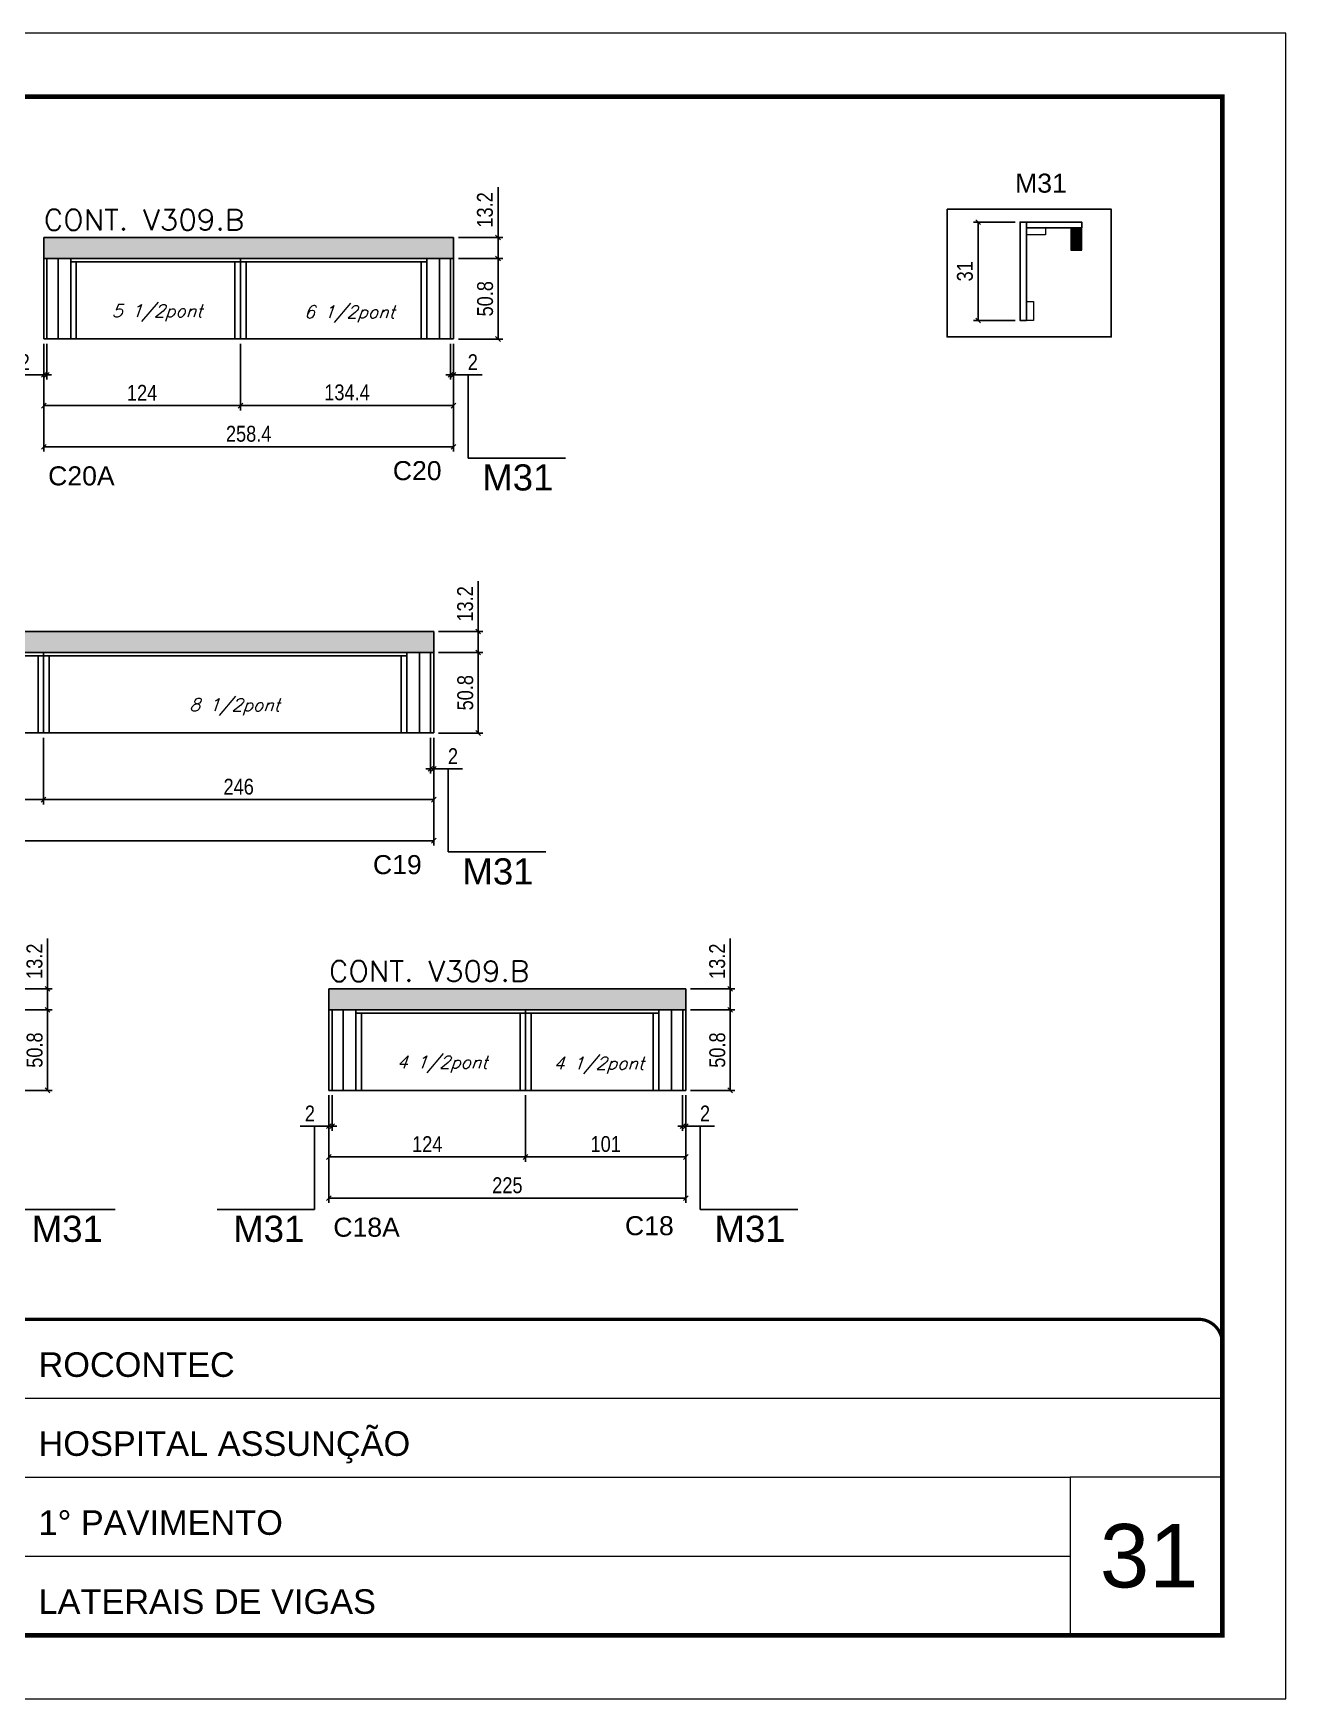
# Model space of a CAD drawing. Extents: x 137137 to 143418, y 10464 to 34486.
# Drawn here: x 141030 to 141819, y 25396 to 26446 of the extents above; entities that cross this region are included whole.
import ezdxf

# ---------------------------------------------------------------- set-up
doc = ezdxf.new("R2010")
doc.units = 0
doc.linetypes.add('CONTINUO', pattern=[0])
doc.linetypes.add('DASHED', pattern=[0.75, 0.5, -0.25])
for name, color, linetype in [('5', 5, 'Continuous'), ('COTA', 241, 'Continuous'), ('NOMENCLATURA', 7, 'Continuous'), ('Painéis', 200, 'Continuous'), ('SARR_2.2x7', 40, 'Continuous'), ('SARR_3.5x7', 81, 'Continuous'), ('texto', 7, 'Continuous')]:
    doc.layers.add(name, color=color, linetype=linetype)
for name, color, linetype, lineweight in [('CARIMBO', 255, 'Continuous', 9), ('Folhas', 255, 'Continuous', 9), ('Madeira', 126, 'Continuous', 18), ('Sarr 2.2x7', 40, 'Continuous', 9), ('SARRAFO DE PRESSAO', 251, 'DASHED', 9), ('Texto Seção', 7, 'Continuous', 15)]:
    doc.layers.add(name, color=color, linetype=linetype, lineweight=lineweight)
doc.styles.add('ARIAL', font='arial.ttf')
doc.styles.add('COTA TECNICA', font='techl___.ttf', dxfattribs={"height": 10})
doc.styles.add('REGUA-120', font='ROMANS.shx', dxfattribs={"height": 15})
doc.styles.add('Romans', font='romans.shx')
doc.styles.get("Standard").update_dxf_attribs({"font": 'arial.ttf'})
doc.dimstyles.new('PAINEL', dxfattribs={"dimtxt": 10, "dimasz": 3, "dimexe": 3, "dimexo": 3, "dimgap": 3, "dimtad": 1, "dimdec": 1, "dimzin": 12, "dimdsep": 46, "dimtxsty": 'COTA TECNICA', "dimblk1": 'OBLIQUE', "dimblk2": 'OBLIQUE', "dimsah": 1, "dimcen": 0.9, "dimclrd": 4, "dimclre": 4, "dimclrt": 240, "dimadec": 1, "dimazin": 3, "dimtfac": 1, "dimtdec": 1, "dimtmove": 0, "dimatfit": 3, "dimfxl": 1, "dimtolj": 1, "dimtzin": 12, "dimarcsym": 0})

# ---------------------------------------------------------------- blocks, each defined once
blk = doc.blocks.new('9999999999')
at = {"color": 30, "linetype": 'CONTINUO'}
for p, q in [((98564.6, 34379.6), (99584, 34379.6)), ((98564.6, 34329.8), (99488, 34329.8)), ((99584, 34329.8), (99488, 34329.8)), ((99488, 34329.8), (99488, 34230.2)), ((98564.6, 34280), (99488, 34280))]:
    blk.add_line(p, q, dxfattribs=at)
at = {"color": 30, "linetype": 'CONTINUO', "const_width": 2}
blk.add_lwpolyline([(99584, 34230.2), (99584, 34414.4, 0.414214), (99569, 34429.4), (98229, 34429.4, 0.414214), (98214, 34414.4), (98214, 34245.2, 0.414214), (98229, 34230.2), (99584, 34230.2)], format="xyb", dxfattribs=at)
at = {"layer": 'Folhas'}
blk.add_lwpolyline([(98139, 34190.2), (99624, 34190.2), (99624, 35240.2), (98139, 35240.2)], close=True, dxfattribs=at)
at = {"layer": 'Folhas', "color": 30, "const_width": 3}
blk.add_lwpolyline([(98214, 34230.2), (99584, 34230.2), (99584, 35200.2), (98214, 35200.2)], close=True, dxfattribs=at)
at = {"color": 7, "linetype": 'Continuous', "ltscale": 5, "style": 'ARIAL'}
for s, height, p in [('ROCONTEC', 15.48, (98837.7, 34393.1)), ('HOSPITAL ASSUNÇÃO', 15.483, (98837.7, 34343.3)), ('1° PAVIMENTO', 15.483, (98837.7, 34293.5)), ('LATERAIS DE VIGAS', 15.483, (98837.7, 34243.7))]:
    blk.add_text(s, height=height, dxfattribs=at).set_placement(p)
blk = doc.blocks.new('_Oblique')
at = {"color": 0, "linetype": 'ByBlock', "lineweight": -2}
blk.add_line((-0.5, -0.5), (0.5, 0.5), dxfattribs=at)
blk = doc.blocks.new('*D1269')
at = {"layer": 'COTA', "color": 4, "lineweight": -2, "ltscale": 25, "transparency": 16777216}
for p, q in [((141036.3, 26250), (141036.3, 26182.1)), ((141294.7, 26250), (141294.7, 26182.1)), ((141294.7, 26185.1), (141036.3, 26185.1))]:
    blk.add_line(p, q, dxfattribs=at)
at = {"layer": 'Defpoints', "color": 0, "ltscale": 25, "transparency": 16777216}
for p in [(141036.3, 26253), (141294.7, 26253), (141036.3, 26185.1)]:
    blk.add_point(p, dxfattribs=at)
at = {"layer": 'COTA', "color": 4, "lineweight": -2, "ltscale": 25, "transparency": 16777216, "xscale": 3, "yscale": 3, "zscale": 3, "rotation": 180}
blk.add_blockref('_Oblique', (141036.3, 26185.1), dxfattribs=at)
at = {"layer": 'COTA', "color": 4, "lineweight": -2, "ltscale": 25, "transparency": 16777216, "xscale": 3, "yscale": 3, "zscale": 3}
blk.add_blockref('_Oblique', (141294.7, 26185.1), dxfattribs=at)
at = {"layer": 'COTA', "color": 240, "ltscale": 25, "transparency": 16777216, "insert": (141165.5, 26193.2), "char_height": 10, "attachment_point": 5, "style": 'COTA TECNICA'}
blk.add_mtext('\\A1;258.4', dxfattribs=at)
blk = doc.blocks.new('*D1270')
at = {"layer": 'COTA', "color": 4, "lineweight": -2, "ltscale": 25, "transparency": 16777216}
for p, q in [((141036.3, 26250), (141036.3, 26208)), ((141160.3, 26250), (141160.3, 26208)), ((141036.3, 26211), (141160.3, 26211))]:
    blk.add_line(p, q, dxfattribs=at)
at = {"layer": 'Defpoints', "color": 0, "ltscale": 25, "transparency": 16777216}
for p in [(141036.3, 26253), (141160.3, 26253), (141160.3, 26211)]:
    blk.add_point(p, dxfattribs=at)
at = {"layer": 'COTA', "color": 4, "lineweight": -2, "ltscale": 25, "transparency": 16777216, "xscale": 3, "yscale": 3, "zscale": 3, "rotation": 180}
blk.add_blockref('_Oblique', (141036.3, 26211), dxfattribs=at)
at = {"layer": 'COTA', "color": 4, "lineweight": -2, "ltscale": 25, "transparency": 16777216, "xscale": 3, "yscale": 3, "zscale": 3}
blk.add_blockref('_Oblique', (141160.3, 26211), dxfattribs=at)
at = {"layer": 'COTA', "color": 240, "ltscale": 25, "transparency": 16777216, "insert": (141098.3, 26219.1), "char_height": 10, "attachment_point": 5, "style": 'COTA TECNICA'}
blk.add_mtext('\\A1;124', dxfattribs=at)
blk = doc.blocks.new('*D1228')
at = {"layer": 'COTA', "color": 4, "lineweight": -2, "ltscale": 25, "transparency": 16777216}
for p, q in [((141160.3, 26250), (141160.3, 26208)), ((141294.7, 26250), (141294.7, 26208)), ((141160.3, 26211), (141294.7, 26211))]:
    blk.add_line(p, q, dxfattribs=at)
at = {"layer": 'Defpoints', "color": 0, "ltscale": 25, "transparency": 16777216}
for p in [(141160.3, 26253), (141294.7, 26253), (141294.7, 26211)]:
    blk.add_point(p, dxfattribs=at)
at = {"layer": 'COTA', "color": 4, "lineweight": -2, "ltscale": 25, "transparency": 16777216, "xscale": 3, "yscale": 3, "zscale": 3, "rotation": 180}
blk.add_blockref('_Oblique', (141160.3, 26211), dxfattribs=at)
at = {"layer": 'COTA', "color": 4, "lineweight": -2, "ltscale": 25, "transparency": 16777216, "xscale": 3, "yscale": 3, "zscale": 3}
blk.add_blockref('_Oblique', (141294.7, 26211), dxfattribs=at)
at = {"layer": 'COTA', "color": 240, "ltscale": 25, "transparency": 16777216, "insert": (141227.5, 26219.3), "char_height": 10, "attachment_point": 5, "style": 'COTA TECNICA'}
blk.add_mtext('\\A1;134.4', dxfattribs=at)
blk = doc.blocks.new('*D1271')
at = {"layer": 'COTA', "color": 4, "lineweight": -2, "ltscale": 25, "transparency": 16777216}
for p, q in [((141297.7, 26303.8), (141325.7, 26303.8)), ((141322.7, 26303.8), (141322.7, 26253)), ((141297.7, 26253), (141325.7, 26253))]:
    blk.add_line(p, q, dxfattribs=at)
at = {"layer": 'Defpoints', "color": 0, "ltscale": 25, "transparency": 16777216}
for p in [(141294.7, 26303.8), (141294.7, 26253), (141322.7, 26253)]:
    blk.add_point(p, dxfattribs=at)
at = {"layer": 'COTA', "color": 4, "lineweight": -2, "ltscale": 25, "transparency": 16777216, "xscale": 3, "yscale": 3, "zscale": 3}
for p, rotation in [((141322.7, 26303.8), 90), ((141322.7, 26253), 270)]:
    blk.add_blockref('_Oblique', p, dxfattribs=dict(at, rotation=rotation))
at = {"layer": 'COTA', "color": 240, "ltscale": 25, "transparency": 16777216, "insert": (141314.6, 26278.4), "char_height": 10, "attachment_point": 5, "rotation": 90, "style": 'COTA TECNICA'}
blk.add_mtext('\\A1;50.8', dxfattribs=at)
blk = doc.blocks.new('*D1272')
at = {"layer": 'COTA', "color": 4, "lineweight": -2, "ltscale": 25, "transparency": 16777216}
for p, q in [((141322.7, 26317), (141322.7, 26348.8)), ((141297.7, 26317), (141325.7, 26317)), ((141322.7, 26303.8), (141322.7, 26317)), ((141297.7, 26303.8), (141325.7, 26303.8))]:
    blk.add_line(p, q, dxfattribs=at)
at = {"layer": 'Defpoints', "color": 0, "ltscale": 25, "transparency": 16777216}
for p in [(141294.7, 26317), (141322.7, 26317), (141294.7, 26303.8)]:
    blk.add_point(p, dxfattribs=at)
at = {"layer": 'COTA', "color": 4, "lineweight": -2, "ltscale": 25, "transparency": 16777216, "xscale": 3, "yscale": 3, "zscale": 3}
for p, rotation in [((141322.7, 26317), 90), ((141322.7, 26303.8), 270)]:
    blk.add_blockref('_Oblique', p, dxfattribs=dict(at, rotation=rotation))
at = {"layer": 'COTA', "color": 240, "ltscale": 25, "transparency": 16777216, "insert": (141314.5, 26334.4), "char_height": 10, "attachment_point": 5, "rotation": 90, "style": 'COTA TECNICA'}
blk.add_mtext('\\A1;13.2', dxfattribs=at)
blk = doc.blocks.new('*D1273')
at = {"layer": 'COTA', "color": 4, "lineweight": -2, "ltscale": 25, "transparency": 16777216}
for p, q in [((141292.7, 26250), (141292.7, 26227.4)), ((141294.7, 26250), (141294.7, 26227.4)), ((141292.7, 26230.4), (141289.7, 26230.4)), ((141292.7, 26230.4), (141294.7, 26230.4)), ((141294.7, 26230.4), (141312.8, 26230.4))]:
    blk.add_line(p, q, dxfattribs=at)
at = {"layer": 'Defpoints', "color": 0, "ltscale": 25, "transparency": 16777216}
for p in [(141292.7, 26253), (141294.7, 26253), (141294.7, 26230.4)]:
    blk.add_point(p, dxfattribs=at)
at = {"layer": 'COTA', "color": 4, "lineweight": -2, "ltscale": 25, "transparency": 16777216, "xscale": 3, "yscale": 3, "zscale": 3}
blk.add_blockref('_Oblique', (141292.7, 26230.4), dxfattribs=at)
at = {"layer": 'COTA', "color": 4, "lineweight": -2, "ltscale": 25, "transparency": 16777216, "xscale": 3, "yscale": 3, "zscale": 3, "rotation": 180}
blk.add_blockref('_Oblique', (141294.7, 26230.4), dxfattribs=at)
at = {"layer": 'COTA', "color": 240, "ltscale": 25, "transparency": 16777216, "insert": (141306.8, 26238.4), "char_height": 10, "attachment_point": 5, "style": 'COTA TECNICA'}
blk.add_mtext('\\A1;2', dxfattribs=at)
blk = doc.blocks.new('*D1274')
at = {"layer": 'COTA', "color": 4, "lineweight": -2, "ltscale": 25, "transparency": 16777216}
for p, q in [((141036.3, 26250), (141036.3, 26227.4)), ((141038.3, 26250), (141038.3, 26227.4)), ((141036.3, 26230.4), (141018.2, 26230.4)), ((141038.3, 26230.4), (141036.3, 26230.4)), ((141038.3, 26230.4), (141041.3, 26230.4))]:
    blk.add_line(p, q, dxfattribs=at)
at = {"layer": 'Defpoints', "color": 0, "ltscale": 25, "transparency": 16777216}
for p in [(141036.3, 26253), (141038.3, 26253), (141036.3, 26230.4)]:
    blk.add_point(p, dxfattribs=at)
at = {"layer": 'COTA', "color": 4, "lineweight": -2, "ltscale": 25, "transparency": 16777216, "xscale": 3, "yscale": 3, "zscale": 3}
blk.add_blockref('_Oblique', (141036.3, 26230.4), dxfattribs=at)
at = {"layer": 'COTA', "color": 4, "lineweight": -2, "ltscale": 25, "transparency": 16777216, "xscale": 3, "yscale": 3, "zscale": 3, "rotation": 180}
blk.add_blockref('_Oblique', (141038.3, 26230.4), dxfattribs=at)
at = {"layer": 'COTA', "color": 240, "ltscale": 25, "transparency": 16777216, "insert": (141024.3, 26238.4), "char_height": 10, "attachment_point": 5, "style": 'COTA TECNICA'}
blk.add_mtext('\\A1;2', dxfattribs=at)
blk = doc.blocks.new('*D1275')
at = {"layer": 'COTA', "color": 4, "lineweight": -2, "ltscale": 25, "transparency": 16777216}
for p, q in [((140592.2, 26001.6), (140592.2, 25933.7)), ((141282.2, 26001.6), (141282.2, 25933.7)), ((141282.2, 25936.7), (140592.2, 25936.7))]:
    blk.add_line(p, q, dxfattribs=at)
at = {"layer": 'Defpoints', "color": 0, "ltscale": 25, "transparency": 16777216}
for p in [(140592.2, 26004.6), (141282.2, 26004.6), (140592.2, 25936.7)]:
    blk.add_point(p, dxfattribs=at)
at = {"layer": 'COTA', "color": 4, "lineweight": -2, "ltscale": 25, "transparency": 16777216, "xscale": 3, "yscale": 3, "zscale": 3, "rotation": 180}
blk.add_blockref('_Oblique', (140592.2, 25936.7), dxfattribs=at)
at = {"layer": 'COTA', "color": 4, "lineweight": -2, "ltscale": 25, "transparency": 16777216, "xscale": 3, "yscale": 3, "zscale": 3}
blk.add_blockref('_Oblique', (141282.2, 25936.7), dxfattribs=at)
at = {"layer": 'COTA', "color": 240, "ltscale": 25, "transparency": 16777216, "insert": (140937.2, 25944.8), "char_height": 10, "attachment_point": 5, "style": 'COTA TECNICA'}
blk.add_mtext('\\A1;690', dxfattribs=at)
blk = doc.blocks.new('*D1277')
at = {"layer": 'COTA', "color": 4, "lineweight": -2, "ltscale": 25, "transparency": 16777216}
for p, q in [((140838.2, 26001.6), (140838.2, 25959.6)), ((141036.2, 26001.6), (141036.2, 25959.6)), ((140838.2, 25962.6), (141036.2, 25962.6))]:
    blk.add_line(p, q, dxfattribs=at)
at = {"layer": 'Defpoints', "color": 0, "ltscale": 25, "transparency": 16777216}
for p in [(140838.2, 26004.6), (141036.2, 26004.6), (141036.2, 25962.6)]:
    blk.add_point(p, dxfattribs=at)
at = {"layer": 'COTA', "color": 4, "lineweight": -2, "ltscale": 25, "transparency": 16777216, "xscale": 3, "yscale": 3, "zscale": 3, "rotation": 180}
blk.add_blockref('_Oblique', (140838.2, 25962.6), dxfattribs=at)
at = {"layer": 'COTA', "color": 4, "lineweight": -2, "ltscale": 25, "transparency": 16777216, "xscale": 3, "yscale": 3, "zscale": 3}
blk.add_blockref('_Oblique', (141036.2, 25962.6), dxfattribs=at)
at = {"layer": 'COTA', "color": 240, "ltscale": 25, "transparency": 16777216, "insert": (140937.2, 25970.7), "char_height": 10, "attachment_point": 5, "style": 'COTA TECNICA'}
blk.add_mtext('\\A1;198', dxfattribs=at)
blk = doc.blocks.new('*D1230')
at = {"layer": 'COTA', "color": 4, "lineweight": -2, "ltscale": 25, "transparency": 16777216}
for p, q in [((141036.2, 26001.6), (141036.2, 25959.6)), ((141282.2, 26001.6), (141282.2, 25959.6)), ((141036.2, 25962.6), (141282.2, 25962.6))]:
    blk.add_line(p, q, dxfattribs=at)
at = {"layer": 'Defpoints', "color": 0, "ltscale": 25, "transparency": 16777216}
for p in [(141036.2, 26004.6), (141282.2, 26004.6), (141282.2, 25962.6)]:
    blk.add_point(p, dxfattribs=at)
at = {"layer": 'COTA', "color": 4, "lineweight": -2, "ltscale": 25, "transparency": 16777216, "xscale": 3, "yscale": 3, "zscale": 3, "rotation": 180}
blk.add_blockref('_Oblique', (141036.2, 25962.6), dxfattribs=at)
at = {"layer": 'COTA', "color": 4, "lineweight": -2, "ltscale": 25, "transparency": 16777216, "xscale": 3, "yscale": 3, "zscale": 3}
blk.add_blockref('_Oblique', (141282.2, 25962.6), dxfattribs=at)
at = {"layer": 'COTA', "color": 240, "ltscale": 25, "transparency": 16777216, "insert": (141159.2, 25970.7), "char_height": 10, "attachment_point": 5, "style": 'COTA TECNICA'}
blk.add_mtext('\\A1;246', dxfattribs=at)
blk = doc.blocks.new('*D1231')
at = {"layer": 'COTA', "color": 4, "lineweight": -2, "ltscale": 25, "transparency": 16777216}
for p, q in [((141285.2, 26055.4), (141313.2, 26055.4)), ((141310.2, 26055.4), (141310.2, 26004.6)), ((141285.2, 26004.6), (141313.2, 26004.6))]:
    blk.add_line(p, q, dxfattribs=at)
at = {"layer": 'Defpoints', "color": 0, "ltscale": 25, "transparency": 16777216}
for p in [(141282.2, 26055.4), (141282.2, 26004.6), (141310.2, 26004.6)]:
    blk.add_point(p, dxfattribs=at)
at = {"layer": 'COTA', "color": 4, "lineweight": -2, "ltscale": 25, "transparency": 16777216, "xscale": 3, "yscale": 3, "zscale": 3}
for p, rotation in [((141310.2, 26055.4), 90), ((141310.2, 26004.6), 270)]:
    blk.add_blockref('_Oblique', p, dxfattribs=dict(at, rotation=rotation))
at = {"layer": 'COTA', "color": 240, "ltscale": 25, "transparency": 16777216, "insert": (141302.1, 26030), "char_height": 10, "attachment_point": 5, "rotation": 90, "style": 'COTA TECNICA'}
blk.add_mtext('\\A1;50.8', dxfattribs=at)
blk = doc.blocks.new('*D1232')
at = {"layer": 'COTA', "color": 4, "lineweight": -2, "ltscale": 25, "transparency": 16777216}
for p, q in [((141310.2, 26068.6), (141310.2, 26100.3)), ((141285.2, 26068.6), (141313.2, 26068.6)), ((141310.2, 26055.4), (141310.2, 26068.6)), ((141285.2, 26055.4), (141313.2, 26055.4))]:
    blk.add_line(p, q, dxfattribs=at)
at = {"layer": 'Defpoints', "color": 0, "ltscale": 25, "transparency": 16777216}
for p in [(141282.2, 26068.6), (141310.2, 26068.6), (141282.2, 26055.4)]:
    blk.add_point(p, dxfattribs=at)
at = {"layer": 'COTA', "color": 4, "lineweight": -2, "ltscale": 25, "transparency": 16777216, "xscale": 3, "yscale": 3, "zscale": 3}
for p, rotation in [((141310.2, 26068.6), 90), ((141310.2, 26055.4), 270)]:
    blk.add_blockref('_Oblique', p, dxfattribs=dict(at, rotation=rotation))
at = {"layer": 'COTA', "color": 240, "ltscale": 25, "transparency": 16777216, "insert": (141302, 26086), "char_height": 10, "attachment_point": 5, "rotation": 90, "style": 'COTA TECNICA'}
blk.add_mtext('\\A1;13.2', dxfattribs=at)
blk = doc.blocks.new('*D1233')
at = {"layer": 'COTA', "color": 4, "lineweight": -2, "ltscale": 25, "transparency": 16777216}
for p, q in [((141280.2, 26001.6), (141280.2, 25979)), ((141282.2, 26001.6), (141282.2, 25979)), ((141280.2, 25982), (141277.2, 25982)), ((141280.2, 25982), (141282.2, 25982)), ((141282.2, 25982), (141300.3, 25982))]:
    blk.add_line(p, q, dxfattribs=at)
at = {"layer": 'Defpoints', "color": 0, "ltscale": 25, "transparency": 16777216}
for p in [(141280.2, 26004.6), (141282.2, 26004.6), (141282.2, 25982)]:
    blk.add_point(p, dxfattribs=at)
at = {"layer": 'COTA', "color": 4, "lineweight": -2, "ltscale": 25, "transparency": 16777216, "xscale": 3, "yscale": 3, "zscale": 3}
blk.add_blockref('_Oblique', (141280.2, 25982), dxfattribs=at)
at = {"layer": 'COTA', "color": 4, "lineweight": -2, "ltscale": 25, "transparency": 16777216, "xscale": 3, "yscale": 3, "zscale": 3, "rotation": 180}
blk.add_blockref('_Oblique', (141282.2, 25982), dxfattribs=at)
at = {"layer": 'COTA', "color": 240, "ltscale": 25, "transparency": 16777216, "insert": (141294.3, 25990), "char_height": 10, "attachment_point": 5, "style": 'COTA TECNICA'}
blk.add_mtext('\\A1;2', dxfattribs=at)
blk = doc.blocks.new('*D1237')
at = {"layer": 'COTA', "color": 4, "lineweight": -2, "ltscale": 25, "transparency": 16777216}
for p, q in [((141013.7, 25830.1), (141041.7, 25830.1)), ((141038.7, 25830.1), (141038.7, 25779.3)), ((141013.7, 25779.3), (141041.7, 25779.3))]:
    blk.add_line(p, q, dxfattribs=at)
at = {"layer": 'Defpoints', "color": 0, "ltscale": 25, "transparency": 16777216}
for p in [(141010.7, 25830.1), (141010.7, 25779.3), (141038.7, 25779.3)]:
    blk.add_point(p, dxfattribs=at)
at = {"layer": 'COTA', "color": 4, "lineweight": -2, "ltscale": 25, "transparency": 16777216, "xscale": 3, "yscale": 3, "zscale": 3}
for p, rotation in [((141038.7, 25830.1), 90), ((141038.7, 25779.3), 270)]:
    blk.add_blockref('_Oblique', p, dxfattribs=dict(at, rotation=rotation))
at = {"layer": 'COTA', "color": 240, "ltscale": 25, "transparency": 16777216, "insert": (141030.6, 25804.7), "char_height": 10, "attachment_point": 5, "rotation": 90, "style": 'COTA TECNICA'}
blk.add_mtext('\\A1;50.8', dxfattribs=at)
blk = doc.blocks.new('*D1238')
at = {"layer": 'COTA', "color": 4, "lineweight": -2, "ltscale": 25, "transparency": 16777216}
for p, q in [((141038.7, 25843.3), (141038.7, 25875)), ((141013.7, 25843.3), (141041.7, 25843.3)), ((141038.7, 25830.1), (141038.7, 25843.3)), ((141013.7, 25830.1), (141041.7, 25830.1))]:
    blk.add_line(p, q, dxfattribs=at)
at = {"layer": 'Defpoints', "color": 0, "ltscale": 25, "transparency": 16777216}
for p in [(141010.7, 25843.3), (141038.7, 25843.3), (141010.7, 25830.1)]:
    blk.add_point(p, dxfattribs=at)
at = {"layer": 'COTA', "color": 4, "lineweight": -2, "ltscale": 25, "transparency": 16777216, "xscale": 3, "yscale": 3, "zscale": 3}
for p, rotation in [((141038.7, 25843.3), 90), ((141038.7, 25830.1), 270)]:
    blk.add_blockref('_Oblique', p, dxfattribs=dict(at, rotation=rotation))
at = {"layer": 'COTA', "color": 240, "ltscale": 25, "transparency": 16777216, "insert": (141030.5, 25860.7), "char_height": 10, "attachment_point": 5, "rotation": 90, "style": 'COTA TECNICA'}
blk.add_mtext('\\A1;13.2', dxfattribs=at)
blk = doc.blocks.new('*D1241')
at = {"layer": 'COTA', "color": 4, "lineweight": -2, "ltscale": 25, "transparency": 16777216}
for p, q in [((141216.1, 25776.3), (141216.1, 25708.3)), ((141441.1, 25776.3), (141441.1, 25708.3)), ((141441.1, 25711.3), (141216.1, 25711.3))]:
    blk.add_line(p, q, dxfattribs=at)
at = {"layer": 'Defpoints', "color": 0, "ltscale": 25, "transparency": 16777216}
for p in [(141216.1, 25779.3), (141441.1, 25779.3), (141216.1, 25711.3)]:
    blk.add_point(p, dxfattribs=at)
at = {"layer": 'COTA', "color": 4, "lineweight": -2, "ltscale": 25, "transparency": 16777216, "xscale": 3, "yscale": 3, "zscale": 3, "rotation": 180}
blk.add_blockref('_Oblique', (141216.1, 25711.3), dxfattribs=at)
at = {"layer": 'COTA', "color": 4, "lineweight": -2, "ltscale": 25, "transparency": 16777216, "xscale": 3, "yscale": 3, "zscale": 3}
blk.add_blockref('_Oblique', (141441.1, 25711.3), dxfattribs=at)
at = {"layer": 'COTA', "color": 240, "ltscale": 25, "transparency": 16777216, "insert": (141328.6, 25719.4), "char_height": 10, "attachment_point": 5, "style": 'COTA TECNICA'}
blk.add_mtext('\\A1;225', dxfattribs=at)
blk = doc.blocks.new('*D1242')
at = {"layer": 'COTA', "color": 4, "lineweight": -2, "ltscale": 25, "transparency": 16777216}
for p, q in [((141216.1, 25776.3), (141216.1, 25734.3)), ((141340.1, 25776.3), (141340.1, 25734.3)), ((141216.1, 25737.3), (141340.1, 25737.3))]:
    blk.add_line(p, q, dxfattribs=at)
at = {"layer": 'Defpoints', "color": 0, "ltscale": 25, "transparency": 16777216}
for p in [(141216.1, 25779.3), (141340.1, 25779.3), (141340.1, 25737.3)]:
    blk.add_point(p, dxfattribs=at)
at = {"layer": 'COTA', "color": 4, "lineweight": -2, "ltscale": 25, "transparency": 16777216, "xscale": 3, "yscale": 3, "zscale": 3, "rotation": 180}
blk.add_blockref('_Oblique', (141216.1, 25737.3), dxfattribs=at)
at = {"layer": 'COTA', "color": 4, "lineweight": -2, "ltscale": 25, "transparency": 16777216, "xscale": 3, "yscale": 3, "zscale": 3}
blk.add_blockref('_Oblique', (141340.1, 25737.3), dxfattribs=at)
at = {"layer": 'COTA', "color": 240, "ltscale": 25, "transparency": 16777216, "insert": (141278.1, 25745.4), "char_height": 10, "attachment_point": 5, "style": 'COTA TECNICA'}
blk.add_mtext('\\A1;124', dxfattribs=at)
blk = doc.blocks.new('*D1225')
at = {"layer": 'COTA', "color": 4, "lineweight": -2, "ltscale": 25, "transparency": 16777216}
for p, q in [((141340.1, 25776.3), (141340.1, 25734.3)), ((141441.1, 25776.3), (141441.1, 25734.3)), ((141340.1, 25737.3), (141441.1, 25737.3))]:
    blk.add_line(p, q, dxfattribs=at)
at = {"layer": 'Defpoints', "color": 0, "ltscale": 25, "transparency": 16777216}
for p in [(141340.1, 25779.3), (141441.1, 25779.3), (141441.1, 25737.3)]:
    blk.add_point(p, dxfattribs=at)
at = {"layer": 'COTA', "color": 4, "lineweight": -2, "ltscale": 25, "transparency": 16777216, "xscale": 3, "yscale": 3, "zscale": 3, "rotation": 180}
blk.add_blockref('_Oblique', (141340.1, 25737.3), dxfattribs=at)
at = {"layer": 'COTA', "color": 4, "lineweight": -2, "ltscale": 25, "transparency": 16777216, "xscale": 3, "yscale": 3, "zscale": 3}
blk.add_blockref('_Oblique', (141441.1, 25737.3), dxfattribs=at)
at = {"layer": 'COTA', "color": 240, "ltscale": 25, "transparency": 16777216, "insert": (141390.6, 25745.4), "char_height": 10, "attachment_point": 5, "style": 'COTA TECNICA'}
blk.add_mtext('\\A1;101', dxfattribs=at)
blk = doc.blocks.new('*D1243')
at = {"layer": 'COTA', "color": 4, "lineweight": -2, "ltscale": 25, "transparency": 16777216}
for p, q in [((141444.1, 25830.1), (141472.1, 25830.1)), ((141469.1, 25830.1), (141469.1, 25779.3)), ((141444.1, 25779.3), (141472.1, 25779.3))]:
    blk.add_line(p, q, dxfattribs=at)
at = {"layer": 'Defpoints', "color": 0, "ltscale": 25, "transparency": 16777216}
for p in [(141441.1, 25830.1), (141441.1, 25779.3), (141469.1, 25779.3)]:
    blk.add_point(p, dxfattribs=at)
at = {"layer": 'COTA', "color": 4, "lineweight": -2, "ltscale": 25, "transparency": 16777216, "xscale": 3, "yscale": 3, "zscale": 3}
for p, rotation in [((141469.1, 25830.1), 90), ((141469.1, 25779.3), 270)]:
    blk.add_blockref('_Oblique', p, dxfattribs=dict(at, rotation=rotation))
at = {"layer": 'COTA', "color": 240, "ltscale": 25, "transparency": 16777216, "insert": (141461, 25804.7), "char_height": 10, "attachment_point": 5, "rotation": 90, "style": 'COTA TECNICA'}
blk.add_mtext('\\A1;50.8', dxfattribs=at)
blk = doc.blocks.new('*D1244')
at = {"layer": 'COTA', "color": 4, "lineweight": -2, "ltscale": 25, "transparency": 16777216}
for p, q in [((141469.1, 25843.3), (141469.1, 25875)), ((141444.1, 25843.3), (141472.1, 25843.3)), ((141469.1, 25830.1), (141469.1, 25843.3)), ((141444.1, 25830.1), (141472.1, 25830.1))]:
    blk.add_line(p, q, dxfattribs=at)
at = {"layer": 'Defpoints', "color": 0, "ltscale": 25, "transparency": 16777216}
for p in [(141441.1, 25843.3), (141469.1, 25843.3), (141441.1, 25830.1)]:
    blk.add_point(p, dxfattribs=at)
at = {"layer": 'COTA', "color": 4, "lineweight": -2, "ltscale": 25, "transparency": 16777216, "xscale": 3, "yscale": 3, "zscale": 3}
for p, rotation in [((141469.1, 25843.3), 90), ((141469.1, 25830.1), 270)]:
    blk.add_blockref('_Oblique', p, dxfattribs=dict(at, rotation=rotation))
at = {"layer": 'COTA', "color": 240, "ltscale": 25, "transparency": 16777216, "insert": (141460.9, 25860.7), "char_height": 10, "attachment_point": 5, "rotation": 90, "style": 'COTA TECNICA'}
blk.add_mtext('\\A1;13.2', dxfattribs=at)
blk = doc.blocks.new('*D1248')
at = {"layer": 'COTA', "color": 4, "lineweight": -2, "ltscale": 25, "transparency": 16777216}
for p, q in [((141439.1, 25776.3), (141439.1, 25753.7)), ((141441.1, 25776.3), (141441.1, 25753.7)), ((141439.1, 25756.7), (141436.1, 25756.7)), ((141439.1, 25756.7), (141441.1, 25756.7)), ((141441.1, 25756.7), (141459.2, 25756.7))]:
    blk.add_line(p, q, dxfattribs=at)
at = {"layer": 'Defpoints', "color": 0, "ltscale": 25, "transparency": 16777216}
for p in [(141439.1, 25779.3), (141441.1, 25779.3), (141441.1, 25756.7)]:
    blk.add_point(p, dxfattribs=at)
at = {"layer": 'COTA', "color": 4, "lineweight": -2, "ltscale": 25, "transparency": 16777216, "xscale": 3, "yscale": 3, "zscale": 3}
blk.add_blockref('_Oblique', (141439.1, 25756.7), dxfattribs=at)
at = {"layer": 'COTA', "color": 4, "lineweight": -2, "ltscale": 25, "transparency": 16777216, "xscale": 3, "yscale": 3, "zscale": 3, "rotation": 180}
blk.add_blockref('_Oblique', (141441.1, 25756.7), dxfattribs=at)
at = {"layer": 'COTA', "color": 240, "ltscale": 25, "transparency": 16777216, "insert": (141453.2, 25764.7), "char_height": 10, "attachment_point": 5, "style": 'COTA TECNICA'}
blk.add_mtext('\\A1;2', dxfattribs=at)
blk = doc.blocks.new('*D1249')
at = {"layer": 'COTA', "color": 4, "lineweight": -2, "ltscale": 25, "transparency": 16777216}
for p, q in [((141216.1, 25776.3), (141216.1, 25753.7)), ((141218.1, 25776.3), (141218.1, 25753.7)), ((141216.1, 25756.7), (141198, 25756.7)), ((141218.1, 25756.7), (141216.1, 25756.7)), ((141218.1, 25756.7), (141221.1, 25756.7))]:
    blk.add_line(p, q, dxfattribs=at)
at = {"layer": 'Defpoints', "color": 0, "ltscale": 25, "transparency": 16777216}
for p in [(141216.1, 25779.3), (141218.1, 25779.3), (141216.1, 25756.7)]:
    blk.add_point(p, dxfattribs=at)
at = {"layer": 'COTA', "color": 4, "lineweight": -2, "ltscale": 25, "transparency": 16777216, "xscale": 3, "yscale": 3, "zscale": 3}
blk.add_blockref('_Oblique', (141216.1, 25756.7), dxfattribs=at)
at = {"layer": 'COTA', "color": 4, "lineweight": -2, "ltscale": 25, "transparency": 16777216, "xscale": 3, "yscale": 3, "zscale": 3, "rotation": 180}
blk.add_blockref('_Oblique', (141218.1, 25756.7), dxfattribs=at)
at = {"layer": 'COTA', "color": 240, "ltscale": 25, "transparency": 16777216, "insert": (141204.1, 25764.7), "char_height": 10, "attachment_point": 5, "style": 'COTA TECNICA'}
blk.add_mtext('\\A1;2', dxfattribs=at)
blk = doc.blocks.new('*D1245')
at = {"layer": 'Defpoints', "color": 0, "linetype": 'ByBlock', "transparency": 16777216}
for p in [(141651.8, 26326.7), (141625.4, 26264.7), (141651.8, 26264.7)]:
    blk.add_point(p, dxfattribs=at)
at = {"layer": 'Sarr 2.2x7', "color": 4, "linetype": 'ByBlock', "lineweight": -2, "transparency": 16777216}
for p, q in [((141648.8, 26326.7), (141622.4, 26326.7)), ((141625.4, 26326.7), (141625.4, 26264.7)), ((141648.8, 26264.7), (141622.4, 26264.7))]:
    blk.add_line(p, q, dxfattribs=at)
at = {"layer": 'Sarr 2.2x7', "color": 4, "linetype": 'ByBlock', "lineweight": -2, "transparency": 16777216, "xscale": 3, "yscale": 3, "zscale": 3}
for p, rotation in [((141625.4, 26326.7), 90), ((141625.4, 26264.7), 270)]:
    blk.add_blockref('_Oblique', p, dxfattribs=dict(at, rotation=rotation))
at = {"layer": 'Sarr 2.2x7', "color": 240, "linetype": 'ByBlock', "transparency": 16777216, "insert": (141617.1, 26295.7), "char_height": 10, "attachment_point": 5, "rotation": 90, "style": 'COTA TECNICA'}
blk.add_mtext('\\A1;31', dxfattribs=at)

msp = doc.modelspace()

# ---------------------------------------------------------------- hatches: boundary and pattern name
at = {"layer": 'COTA', "linetype": 'ByBlock'}
h = msp.add_hatch(dxfattribs=at)
h.set_pattern_fill('AR-CONC', color=256, scale=0.03)
h.set_pattern_definition([(50, (1662.8466, -6875.6074), (5.46554007, -0.47817257), [0.5715, -6.2865]), (355, (1662.8466, -6875.6074), (-1.05730264, 5.73170536), [0.4572, -5.02921753]), (100.4514447, (1663.302, -6875.6473), (4.40823741, 5.25353256), [0.48570026, -5.34270734]), (46.1842, (1662.8466, -6874.0834), (8.13237123, -1.26126984), [0.85725, -9.42975]), (96.6355576, (1663.524, -6874.1885), (7.122124, 7.42278374), [0.7285507, -8.01406824]), (351.184151, (1662.8466, -6874.0834), (7.122124, 7.42278374), [0.685799, -7.54379196]), (21, (1663.6086, -6874.4644), (4.54843174, -3.06795595), [0.5715, -6.2865]), (326, (1663.6086, -6874.4644), (1.85406085, 5.52563898), [0.4572, -5.0292]), (71.451445, (1663.9876, -6874.72), (6.40249258, 2.45768307), [0.48570026, -5.34269813]), (37.5, (1662.8466, -6875.6074), (0.092658098, 2.536651166), [0, -4.96824, 0, -5.1054, 0, -5.04825]), (7.5, (1662.8466, -6875.6074), (2.004589875, 3.005417245), [0, -2.91084, 0, -4.85394, 0, -1.92405]), (327.5, (1661.1473, -6875.6074), (4.067717855, -0.17186232), [0, -1.905, 0, -5.9436, 0, -7.8867]), (317.5, (1660.3853, -6875.6074), (4.44387544, 0.76279473), [0, -2.4765, 0, -3.94716, 0, -5.6007])])
h.paths.add_polyline_path([(141294.74, 26303.82), (141294.74, 26317.02), (141036.34, 26317.02), (141036.34, 26303.82)])
h = msp.add_hatch(dxfattribs=at)
h.set_pattern_fill('AR-CONC', color=256, scale=0.03)
h.set_pattern_definition([(50, (1340.7273, -7124.0115), (5.46554007, -0.47817257), [0.5715, -6.2865]), (355, (1340.727, -7124.0115), (-1.05730264, 5.73170536), [0.4572, -5.02921753]), (100.4514447, (1341.1827, -7124.0513), (4.40823741, 5.25353256), [0.48570026, -5.34270734]), (46.1842, (1340.727, -7122.4875), (8.13237123, -1.26126984), [0.85725, -9.42975]), (96.6355576, (1341.405, -7122.5926), (7.122124, 7.42278374), [0.7285507, -8.01406824]), (351.184151, (1340.727, -7122.4875), (7.122124, 7.42278374), [0.685799, -7.54379196]), (21, (1341.4893, -7122.8685), (4.54843174, -3.06795595), [0.5715, -6.2865]), (326, (1341.489, -7122.8685), (1.85406085, 5.52563898), [0.4572, -5.0292]), (71.451445, (1341.8683, -7123.124), (6.40249258, 2.45768307), [0.48570026, -5.34269813]), (37.5, (1340.7273, -7124.0115), (0.092658098, 2.536651166), [0, -4.96824, 0, -5.1054, 0, -5.04825]), (7.5, (1340.7273, -7124.0115), (2.004589875, 3.005417245), [0, -2.91084, 0, -4.85394, 0, -1.92405]), (327.5, (1339.028, -7124.0115), (4.067717855, -0.17186232), [0, -1.905, 0, -5.9436, 0, -7.8867]), (317.5, (1338.266, -7124.0115), (4.44387544, 0.76279473), [0, -2.4765, 0, -3.94716, 0, -5.6007])])
h.paths.add_polyline_path([(141282.22, 26055.41), (141282.22, 26068.61), (140592.22, 26068.61), (140592.22, 26055.41)])
h = msp.add_hatch(dxfattribs=at)
h.set_pattern_fill('AR-CONC', color=256, scale=0.03)
h.set_pattern_definition([(50, (1842.633, -7349.335), (5.46554007, -0.47817257), [0.5715, -6.2865]), (355, (1842.633, -7349.335), (-1.05730264, 5.73170536), [0.4572, -5.02921753]), (100.4514447, (1843.088, -7349.375), (4.40823741, 5.25353256), [0.48570026, -5.34270734]), (46.1842, (1842.633, -7347.811), (8.13237123, -1.26126984), [0.85725, -9.42975]), (96.6355576, (1843.3105, -7347.916), (7.122124, 7.42278374), [0.7285507, -8.01406824]), (351.184151, (1842.633, -7347.811), (7.122124, 7.42278374), [0.685799, -7.54379196]), (21, (1843.395, -7348.192), (4.54843174, -3.06795595), [0.5715, -6.2865]), (326, (1843.395, -7348.192), (1.85406085, 5.52563898), [0.4572, -5.0292]), (71.451445, (1843.774, -7348.448), (6.40249258, 2.45768307), [0.48570026, -5.34269813]), (37.5, (1842.6328, -7349.3352), (0.092658098, 2.536651166), [0, -4.96824, 0, -5.1054, 0, -5.04825]), (7.5, (1842.6328, -7349.3352), (2.004589875, 3.005417245), [0, -2.91084, 0, -4.85394, 0, -1.92405]), (327.5, (1840.9335, -7349.3352), (4.067717855, -0.17186232), [0, -1.905, 0, -5.9436, 0, -7.8867]), (317.5, (1840.1715, -7349.335), (4.44387544, 0.76279473), [0, -2.4765, 0, -3.94716, 0, -5.6007])])
h.paths.add_polyline_path([(141441.12, 25830.09), (141441.12, 25843.29), (141216.12, 25843.29), (141216.12, 25830.09)])
at = {"layer": 'Madeira'}
h = msp.add_hatch(dxfattribs=at)
h.set_pattern_fill('ANSI31', color=256, scale=0.2, angle=270, style=0)
h.set_pattern_definition([(315, (158256.7867, 12974.94893), (0.449012806, 0.449012806), [])])
h.paths.add_polyline_path([(141690.77, 26323.08), (141683.77, 26323.08), (141683.77, 26309.08), (141690.77, 26309.08)])

# ---------------------------------------------------------------- linework, layer by layer
at = {"linetype": 'ByBlock'}
msp.add_lwpolyline([(141605.86, 26334.84), (141709.29, 26334.84), (141709.29, 26254.29), (141605.86, 26254.29)], close=True, dxfattribs=at)
at = {"layer": 'COTA', "linetype": 'ByBlock'}
for p, q in [((141036.34, 26317.02), (141294.74, 26317.02)), ((141036.34, 26303.82), (141036.34, 26317.02)), ((141294.74, 26303.82), (141294.74, 26317.02)), ((140592.22, 26068.61), (141282.22, 26068.61)), ((141282.22, 26055.41), (141282.22, 26068.61)), ((141216.12, 25843.29), (141441.12, 25843.29)), ((141216.12, 25830.09), (141216.12, 25843.29)), ((141441.12, 25830.09), (141441.12, 25843.29))]:
    msp.add_line(p, q, dxfattribs=at)
at = {"layer": 'Madeira'}
msp.add_lwpolyline([(141690.77, 26323.08), (141683.77, 26323.08), (141683.77, 26309.08), (141690.77, 26309.08)], close=True, dxfattribs=at)
at = {"layer": 'NOMENCLATURA', "linetype": 'Continuous'}
for p, q in [((141303.79, 26230.38), (141303.79, 26177.98)), ((141365.29, 26177.98), (141303.79, 26177.98)), ((141291.27, 25981.98), (141291.27, 25929.58)), ((141352.77, 25929.58), (141291.27, 25929.58)), ((141207.07, 25756.66), (141207.07, 25704.26)), ((141450.18, 25756.66), (141450.18, 25704.26)), ((141081.25, 25704.26), (141019.76, 25704.26)), ((141145.58, 25704.26), (141207.07, 25704.26)), ((141511.67, 25704.26), (141450.18, 25704.26))]:
    msp.add_line(p, q, dxfattribs=at)
at = {"layer": 'Painéis'}
for p, q in [((141036.34, 26303.82), (141294.74, 26303.82)), ((141036.34, 26253.02), (141294.74, 26253.02)), ((140592.22, 26055.41), (141282.22, 26055.41)), ((140592.22, 26004.61), (141282.22, 26004.61)), ((141216.12, 25830.09), (141441.12, 25830.09)), ((141216.12, 25779.29), (141441.12, 25779.29))]:
    msp.add_line(p, q, dxfattribs=at)
at = {"layer": 'Painéis', "ltscale": 25}
for p, q in [((141036.34, 26253.02), (141036.34, 26303.82)), ((141038.34, 26253.02), (141038.34, 26303.82)), ((141160.34, 26253.02), (141160.34, 26303.82)), ((141292.74, 26253.02), (141292.74, 26303.82)), ((141294.74, 26253.02), (141294.74, 26303.82)), ((141036.22, 26004.61), (141036.22, 26055.41)), ((141280.22, 26004.61), (141280.22, 26055.41)), ((141282.22, 26004.61), (141282.22, 26055.41)), ((141216.12, 25779.29), (141216.12, 25830.09)), ((141218.12, 25779.29), (141218.12, 25830.09)), ((141340.12, 25779.29), (141340.12, 25830.09)), ((141439.12, 25779.29), (141439.12, 25830.09)), ((141441.12, 25779.29), (141441.12, 25830.09))]:
    msp.add_line(p, q, dxfattribs=at)
at = {"layer": 'Painéis'}
msp.add_lwpolyline([(141655.81, 26264.68), (141651.81, 26264.68), (141651.81, 26326.68), (141655.81, 26326.68)], close=True, dxfattribs=at)
at = {"layer": 'Painéis', "linetype": 'ByBlock'}
msp.add_lwpolyline([(141655.81, 26326.68), (141690.75, 26326.68), (141690.75, 26323.08), (141655.81, 26323.08), (141655.81, 26326.68)], dxfattribs=at)
at = {"layer": 'Sarr 2.2x7', "linetype": 'ByBlock'}
for points in [[(141655.81, 26323.08), (141667.81, 26323.08), (141667.81, 26318.68), (141655.81, 26318.68), (141655.81, 26323.08)], [(141655.81, 26264.68), (141655.81, 26276.68), (141660.21, 26276.68), (141660.21, 26264.68), (141655.81, 26264.68)]]:
    msp.add_lwpolyline(points, dxfattribs=at)
at = {"layer": 'SARR_2.2x7', "linetype": 'Continuous'}
for p, q in [((141045.34, 26303.82), (141045.34, 26253.02)), ((141285.74, 26303.82), (141285.74, 26253.02)), ((141053.34, 26301.62), (141160.34, 26301.62)), ((141277.74, 26301.62), (141160.34, 26301.62)), ((141036.22, 26053.21), (140838.22, 26053.21)), ((141265.22, 26053.21), (141036.22, 26053.21)), ((141273.22, 26055.41), (141273.22, 26004.61)), ((141225.12, 25830.09), (141225.12, 25779.29)), ((141432.12, 25830.09), (141432.12, 25779.29)), ((141233.12, 25827.89), (141340.12, 25827.89)), ((141424.12, 25827.89), (141340.12, 25827.89))]:
    msp.add_line(p, q, dxfattribs=at)
at = {"layer": 'SARR_3.5x7'}
for p, q in [((141053.34, 26303.82), (141053.34, 26253.02)), ((141277.74, 26303.82), (141277.74, 26253.02)), ((141056.84, 26301.62), (141056.84, 26253.02)), ((141156.84, 26301.62), (141156.84, 26253.02)), ((141163.84, 26301.62), (141163.84, 26253.02)), ((141274.24, 26301.62), (141274.24, 26253.02)), ((141032.72, 26053.21), (141032.72, 26004.61)), ((141039.72, 26053.21), (141039.72, 26004.61)), ((141261.72, 26053.21), (141261.72, 26004.61)), ((141265.22, 26055.41), (141265.22, 26004.61)), ((141233.12, 25830.09), (141233.12, 25779.29)), ((141424.12, 25830.09), (141424.12, 25779.29)), ((141236.62, 25827.89), (141236.62, 25779.29)), ((141336.62, 25827.89), (141336.62, 25779.29)), ((141343.62, 25827.89), (141343.62, 25779.29)), ((141420.62, 25827.89), (141420.62, 25779.29))]:
    msp.add_line(p, q, dxfattribs=at)

# ---------------------------------------------------------------- block references
at = {"layer": 'SARRAFO DE PRESSAO', "color": 6, "linetype": 'ByBlock'}
msp.add_blockref('9999999999', (42195.31, -8794.45), dxfattribs=at)

# ---------------------------------------------------------------- texts
at = {"layer": '5', "color": 7, "linetype": 'Continuous'}
msp.add_text('M31', height=12, rotation=359.99996, dxfattribs=at).set_placement((141648.7, 26345.28))
at = {"layer": '5', "linetype": 'Continuous'}
for s, p in [('C20A', (141039.08, 26160.73)), ('C20', (141256.38, 26164.02)), ('C19', (141243.86, 25915.62)), ('C18A', (141218.87, 25687)), ('C18', (141402.76, 25687.97))]:
    msp.add_text(s, height=12, rotation=359.99996, dxfattribs=at).set_placement(p)
at = {"layer": 'CARIMBO', "style": 'ARIAL'}
msp.add_text('31', height=40, dxfattribs=at).set_placement((141702.15, 25465.89))
at = {"layer": 'NOMENCLATURA', "linetype": 'Continuous'}
for p in [(141312.78, 26157.5), (141300.26, 25909.1), (141028.75, 25683.77), (141155.76, 25683.77), (141459.17, 25683.77)]:
    msp.add_text('M31', height=16.5, dxfattribs=at).set_placement(p)
at = {"layer": 'texto', "color": 2, "char_height": 8, "attachment_point": 5, "style": 'Romans'}
for s, insert in [('{\\Q19;\\C256;5 1/2pont}', (141107.7, 26269.47)), ('{\\Q19;\\C256;6 1/2pont}', (141228.99, 26268.77)), ('{\\Q19;\\C256;8 1/2pont}', (141156.58, 26021.06)), ('{\\Q19;\\C256;4 1/2pont}', (141287.48, 25795.74)), ('{\\Q19;\\C256;4 1/2pont}', (141386.17, 25795.05))]:
    msp.add_mtext(s, dxfattribs=dict(at, insert=insert))
at = {"layer": 'Texto Seção', "style": 'REGUA-120', "width": 1.05}
for p in [(141036.32, 26321.62), (141216.11, 25847.9)]:
    msp.add_text('CONT. V309.B', height=13, dxfattribs=at).set_placement(p)

# ---------------------------------------------------------------- dimensions: what is measured, and where the dimension line sits
at = {"layer": 'COTA', "ltscale": 25}
for base, p1, p2, picture, middle in [((141322.73, 26317.02), (141294.74, 26303.82), (141294.74, 26317.02), '*D1272', (141314.51, 26334.38)), ((141322.73, 26253.02), (141294.74, 26303.82), (141294.74, 26253.02), '*D1271', (141314.6, 26278.42)), ((141310.21, 26068.61), (141282.22, 26055.41), (141282.22, 26068.61), '*D1232', (141301.99, 26085.98)), ((141310.21, 26004.61), (141282.22, 26055.41), (141282.22, 26004.61), '*D1231', (141302.08, 26030.01)), ((141038.7, 25843.29), (141010.7, 25830.09), (141010.7, 25843.29), '*D1238', (141030.48, 25860.66)), ((141469.12, 25843.29), (141441.12, 25830.09), (141441.12, 25843.29), '*D1244', (141460.9, 25860.66)), ((141038.7, 25779.29), (141010.7, 25830.09), (141010.7, 25779.29), '*D1237', (141030.57, 25804.69)), ((141469.12, 25779.29), (141441.12, 25830.09), (141441.12, 25779.29), '*D1243', (141460.99, 25804.69))]:
    dim = msp.add_linear_dim(base=base, p1=p1, p2=p2, angle=90, dimstyle='PAINEL', dxfattribs=at)
    dim.commit()
    dim.dimension.update_dxf_attribs({"geometry": picture, "text_midpoint": middle})
for base, p1, p2, picture, middle in [((141036.34, 26230.38), (141038.34, 26253.02), (141036.34, 26253.02), '*D1274', (141024.28, 26238.38)), ((141036.34, 26185.05), (141294.74, 26253.02), (141036.34, 26253.02), '*D1269', (141165.54, 26193.19)), ((141160.34, 26211.04), (141036.34, 26253.02), (141160.34, 26253.02), '*D1270', (141098.34, 26219.12)), ((141294.74, 26230.38), (141292.74, 26253.02), (141294.74, 26253.02), '*D1273', (141306.79, 26238.38)), ((140592.22, 25936.65), (141282.22, 26004.61), (140592.22, 26004.61), '*D1275', (140937.22, 25944.78)), ((141036.22, 25962.64), (140838.22, 26004.61), (141036.22, 26004.61), '*D1277', (140937.22, 25970.74)), ((141282.22, 25981.98), (141280.22, 26004.61), (141282.22, 26004.61), '*D1233', (141294.27, 25989.98)), ((141216.12, 25756.66), (141218.12, 25779.29), (141216.12, 25779.29), '*D1249', (141204.07, 25764.66)), ((141216.12, 25711.33), (141441.12, 25779.29), (141216.12, 25779.29), '*D1241', (141328.62, 25719.44)), ((141340.12, 25737.31), (141216.12, 25779.29), (141340.12, 25779.29), '*D1242', (141278.12, 25745.39)), ((141441.12, 25756.66), (141439.12, 25779.29), (141441.12, 25779.29), '*D1248', (141453.18, 25764.66))]:
    dim = msp.add_linear_dim(base=base, p1=p1, p2=p2, dimstyle='PAINEL', dxfattribs=at)
    dim.commit()
    dim.dimension.update_dxf_attribs({"geometry": picture, "text_midpoint": middle})
for base, p1, p2, picture, middle in [((141294.74, 26211.04), (141160.34, 26253.02), (141294.74, 26253.02), '*D1228', (141227.54, 26219.26)), ((141282.22, 25962.64), (141036.22, 26004.61), (141282.22, 26004.61), '*D1230', (141159.22, 25970.74)), ((141441.12, 25737.31), (141340.12, 25779.29), (141441.12, 25779.29), '*D1225', (141390.62, 25745.42))]:
    dim = msp.add_linear_dim(base=base, p1=p1, p2=p2, dimstyle='PAINEL', override={"dimtmove": 1}, dxfattribs=at)
    dim.commit()
    dim.dimension.update_dxf_attribs({"geometry": picture, "text_midpoint": middle})
at = {"layer": 'Sarr 2.2x7', "linetype": 'ByBlock'}
dim = msp.add_linear_dim(base=(141625.37, 26264.68), p1=(141651.81, 26326.68), p2=(141651.81, 26264.68), angle=90, dimstyle='PAINEL', override={"dimlfac": 0.5}, dxfattribs=at)
dim.commit()
dim.dimension.update_dxf_attribs({"geometry": '*D1245', "text_midpoint": (141617.15, 26295.68)})

doc.saveas('drawing.dxf')
